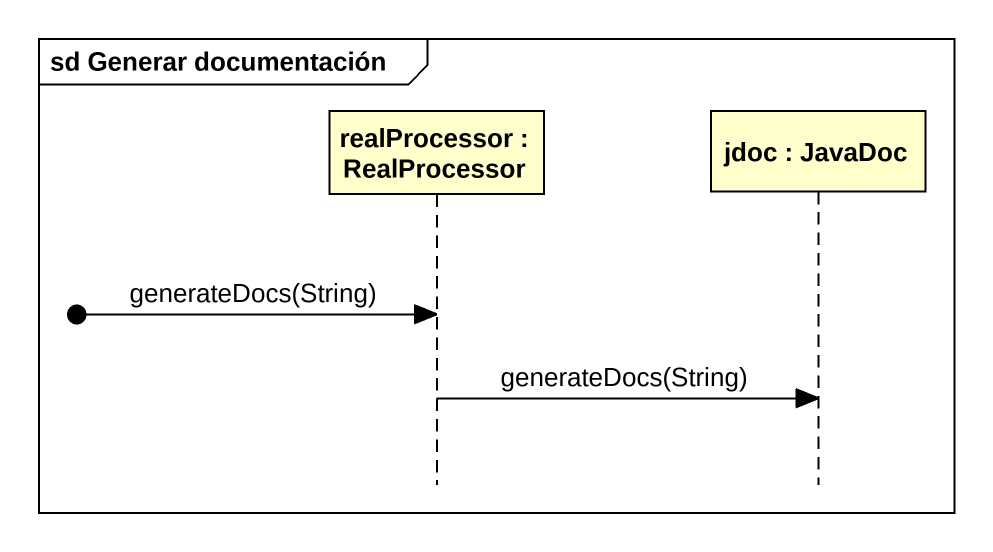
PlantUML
@startuml
mainframe sd Generar documentación
hide footbox
participant "realProcessor : RealProcessor" as realProcessor
participant "jdoc : JavaDoc" as jdoc

[o-> realProcessor : generateDocs(String)
realProcessor -> jdoc : generateDocs(String)
@enduml
